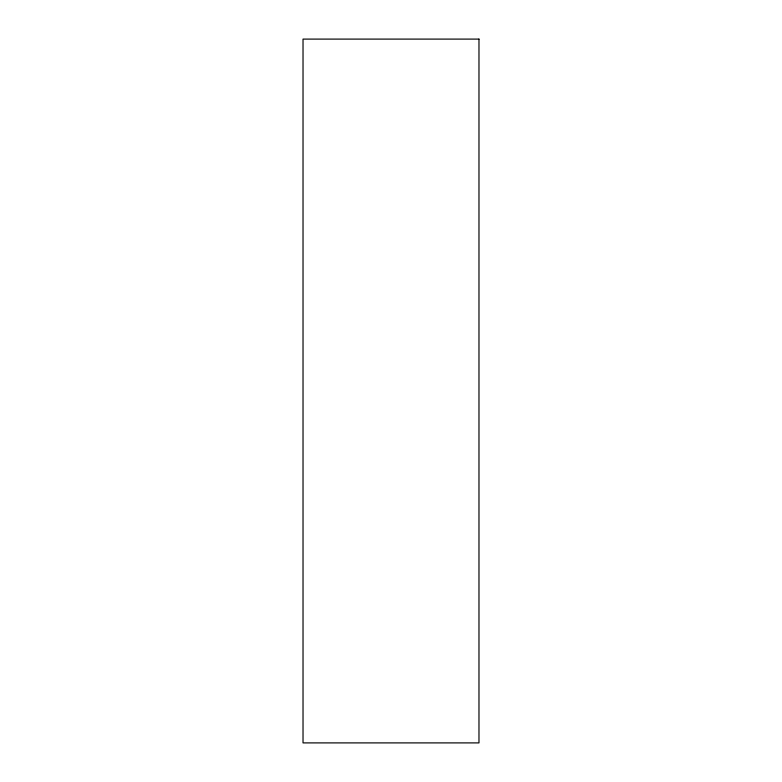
<?xml version="1.0" encoding="UTF-8"?>
<svg xmlns="http://www.w3.org/2000/svg" width="782" height="782" viewBox="0 0 782 782"><rect width="100%" height="100%" fill="white"/><g stroke="black" fill="none" stroke-linecap="round" stroke-linejoin="round"><path stroke-width="1.17" d="M478.975 39.1L303.025 39.1L303.025 742.9L478.975 742.9L478.975 39.1"/></g></svg>
